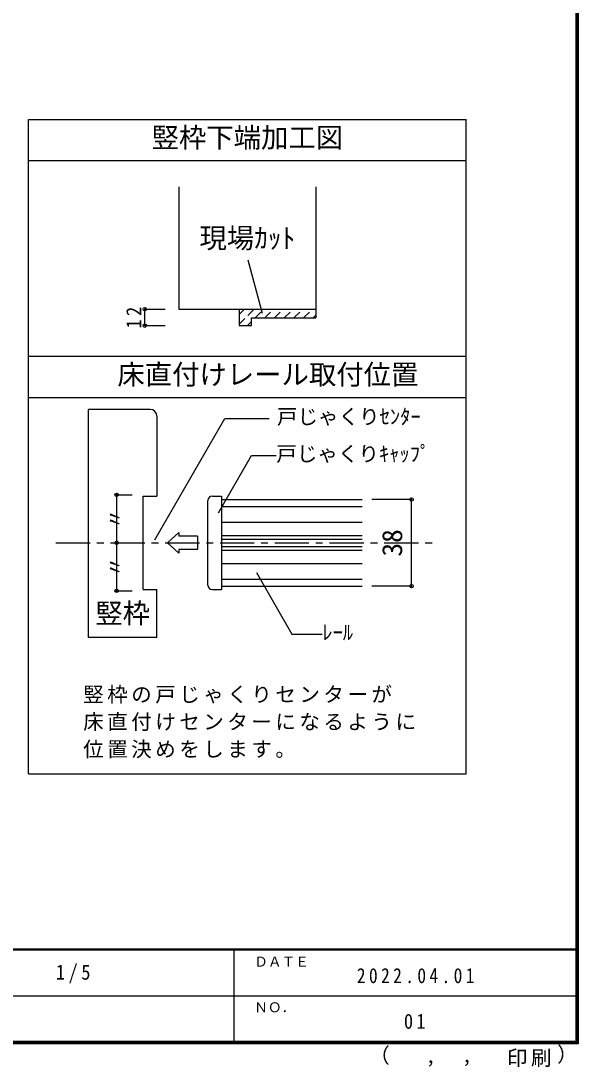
# Model space of a CAD drawing. Units: millimetres at full size, sheet at 1:5, with parts at other scales. Extents: x -973 to 977, y -718 to 696.
# Drawn here: x 569 to 977, y -718 to 46 of the extents above; entities that cross this region are included whole.
import ezdxf
from ezdxf.enums import TextEntityAlignment as Align

# ---------------------------------------------------------------- set-up
doc = ezdxf.new("R2010")
doc.units = ezdxf.units.MM
doc.header["$LTSCALE"] = 5
doc.header["$PDMODE"] = 32
doc.header["$PDSIZE"] = 2.5
doc.linetypes.add('CHAIN1', pattern=[8, 5, -1, 1, -1])
doc.linetypes.add('DASHED1', pattern=[1.8, 1.2, -0.6])
for name, color, linetype in [('0-4_枠', 3, 'Continuous'), ('0-A_文字', 3, 'Continuous'), ('0-B_寸法', 7, 'Continuous'), ('0-C_ハッチ', 4, 'DASHED1'), ('2-1_通り芯', 4, 'CHAIN1'), ('2-4_枠', 3, 'Continuous'), ('2-7_金物', 4, 'Continuous'), ('2-A_寸法', 7, 'Continuous'), ('2-B_ﾊｯﾁ', 4, 'Continuous'), ('F-1_枠', 6, 'Continuous'), ('F-A_文字', 7, 'Continuous')]:
    doc.layers.add(name, color=color, linetype=linetype)
doc.styles.add('ＭＳ ゴシック', font='')
doc.styles.get('ＭＳ ゴシック').set_extended_font_data('MS Gothic')

msp = doc.modelspace()

# ---------------------------------------------------------------- linework, layer by layer
at = {"layer": '0-4_枠'}
for p, q in [((784.986, -74.694), (784.986, -170.491)), ((728.986, -164.191), (728.986, -176.191)), ((737.986, -176.191), (737.986, -170.491)), ((737.986, -170.491), (784.986, -170.491)), ((728.986, -176.191), (737.986, -176.191))]:
    msp.add_line(p, q, dxfattribs=at)
msp.add_lwpolyline([(684.986, -74.694), (684.986, -164.191), (784.986, -164.191)], dxfattribs=at)
at = {"layer": '0-A_文字'}
for p, q in [((574.986, -25.5), (894.986, -25.5)), ((574.986, -503.5), (574.986, -25.5)), ((894.986, -503.5), (894.986, -25.5)), ((574.986, -55.5), (894.986, -55.5)), ((574.986, -198.604), (894.986, -198.604)), ((574.986, -228.604), (894.986, -228.604)), ((574.986, -503.5), (894.986, -503.5))]:
    msp.add_line(p, q, dxfattribs=at)
at = {"layer": '0-A_文字', "color": 7}
msp.add_line((735.235, -128.107), (745.686, -167.111), dxfattribs=at)
at = {"layer": '0-B_寸法', "color": 4}
for p, q in [((659.986, -176.191), (659.986, -164.191)), ((659.986, -164.191), (674.986, -164.191)), ((659.986, -176.191), (674.986, -176.191))]:
    msp.add_line(p, q, dxfattribs=at)
at = {"layer": '0-B_寸法'}
for p in [(659.986, -164.191), (659.986, -176.191)]:
    msp.add_point(p, dxfattribs=at)
at = {"layer": '0-C_ハッチ'}
for p, q in [((728.986, -168.036), (732.831, -164.191)), ((728.986, -175.107), (739.902, -164.191)), ((740.673, -170.491), (746.973, -164.191)), ((747.744, -170.491), (754.044, -164.191)), ((754.815, -170.491), (761.115, -164.191)), ((761.886, -170.491), (768.186, -164.191)), ((768.957, -170.491), (775.257, -164.191)), ((776.028, -170.491), (782.328, -164.191)), ((734.973, -176.191), (737.986, -173.178)), ((783.1, -170.491), (784.986, -168.605))]:
    msp.add_line(p, q, dxfattribs=at)
at = {"layer": '2-1_通り芯'}
msp.add_line((594.986, -334.862), (874.986, -334.862), dxfattribs=at)
at = {"layer": '2-4_枠'}
for p, q in [((663.886, -237.362), (618.886, -237.362)), ((668.886, -242.362), (668.886, -300.695)), ((658.886, -369.028), (668.886, -369.028)), ((668.886, -404.028), (668.886, -369.028))]:
    msp.add_line(p, q, dxfattribs=at)
for points in [[(668.886, -404.028), (618.886, -404.028), (618.886, -237.362)], [(658.886, -369.028), (658.886, -300.695), (668.886, -300.695)]]:
    msp.add_lwpolyline(points, dxfattribs=at)
msp.add_arc((663.886, -242.362), 5, 0, 90, dxfattribs=at)
at = {"layer": '2-7_金物'}
for p, q in [((706.087, -365.695), (706.087, -304.028)), ((709.42, -300.695), (716.087, -300.695)), ((716.087, -300.695), (716.087, -369.028)), ((716.087, -308.414), (818.852, -308.414)), ((716.087, -319.862), (818.852, -319.862)), ((676.572, -334.862), (684.855, -327.269)), ((684.855, -327.269), (684.855, -330.03)), ((676.572, -334.862), (684.855, -342.454)), ((698.429, -330.03), (684.855, -330.03)), ((698.429, -330.03), (698.429, -339.693)), ((716.087, -329.481), (818.852, -329.481)), ((684.855, -339.693), (684.855, -342.454)), ((698.429, -339.693), (684.855, -339.693)), ((716.087, -340.243), (818.852, -340.243)), ((716.087, -349.862), (818.852, -349.862)), ((716.087, -361.309), (818.852, -361.309)), ((709.42, -369.028), (716.087, -369.028))]:
    msp.add_line(p, q, dxfattribs=at)
at = {"layer": '2-7_金物', "color": 7}
for p, q in [((716.087, -303.195), (818.852, -303.195)), ((716.087, -303.195), (716.087, -366.528)), ((716.087, -332.195), (818.852, -332.195)), ((716.087, -337.528), (818.852, -337.528)), ((716.087, -366.528), (818.852, -366.528))]:
    msp.add_line(p, q, dxfattribs=at)
at = {"layer": '2-7_金物'}
for centre, start, end in [((709.42, -304.028), 90, 180), ((709.42, -365.695), 180, 270)]:
    msp.add_arc(centre, 3.333, start, end, dxfattribs=at)
at = {"layer": '2-A_寸法'}
for p, q in [((667.287, -332.727), (718.536, -243.961)), ((718.536, -243.961), (750.882, -243.961)), ((713.904, -312.839), (737.99, -271.121)), ((737.99, -271.121), (756.122, -271.121)), ((741.582, -356.633), (767.49, -401.506)), ((767.49, -401.506), (789.724, -401.506))]:
    msp.add_line(p, q, dxfattribs=at)
msp.add_point((639.443, -334.862), dxfattribs=at)
at = {"layer": '2-B_ﾊｯﾁ'}
for p, q in [((639.443, -299.862), (639.443, -369.862)), ((639.443, -299.862), (650.831, -299.862)), ((854.986, -303.195), (825.922, -303.195)), ((854.986, -366.528), (854.986, -303.195)), ((854.986, -366.528), (825.922, -366.528)), ((639.443, -369.862), (650.831, -369.862))]:
    msp.add_line(p, q, dxfattribs=at)
at = {"layer": '2-B_ﾊｯﾁ', "color": 7}
for p in [(639.443, -299.862), (854.986, -303.195), (854.986, -366.528), (639.443, -369.862)]:
    msp.add_point(p, dxfattribs=at)
at = {"layer": 'F-1_枠'}
for p, q in [((974.986, 695.833), (974.986, -700.833)), ((975.82, 695.833), (975.82, -700.833)), ((976.653, 695.833), (976.653, -700.833)), ((976.653, -631.667), (-973.347, -631.667)), ((976.653, -632.5), (-973.347, -632.5)), ((724.986, -632.5), (724.986, -699.167)), ((1.653, -665.833), (974.986, -665.834)), ((976.653, -699.167), (-973.347, -699.167)), ((976.653, -700), (-973.347, -700)), ((976.653, -700.833), (-973.347, -700.833))]:
    msp.add_line(p, q, dxfattribs=at)

# ---------------------------------------------------------------- texts
at = {"layer": '0-A_文字', "color": 7, "style": 'ＭＳ ゴシック'}
for s, p in [('竪枠下端加工図', (664.986, -50.5)), ('現場ｶｯﾄ', (699.986, -123.934)), ('床直付けレール取付位置', (639.986, -223.604))]:
    msp.add_text(s, height=14.66, dxfattribs=at).set_placement(p, align=Align.BOTTOM_LEFT)
at = {"layer": '0-B_寸法', "insert": (657.486, -178.316), "char_height": 11, "attachment_point": 7, "rotation": 90, "style": 'ＭＳ ゴシック'}
msp.add_mtext('\\T1.36;\\W0.9;12', dxfattribs=at)
at = {"layer": '2-A_寸法', "style": 'ＭＳ ゴシック'}
for s, height, p in [('戸じゃくりｾﾝﾀｰ', 11, (756.583, -251.461)), ('戸じゃくりｷｬｯﾌﾟ', 11, (756.122, -278.621)), ('竪枠', 14.66, (623.886, -397.994)), ('ﾚｰﾙ', 11, (789.724, -409.006))]:
    msp.add_text(s, height=height, dxfattribs=at).set_placement(p, align=Align.BOTTOM_LEFT)
for p in [(646.943, -324.862), (646.943, -359.862)]:
    msp.add_text('〃', height=11, rotation=90, dxfattribs=at).set_placement(p, align=Align.BOTTOM_LEFT)
at = {"layer": '2-A_寸法', "char_height": 11, "attachment_point": 7, "style": 'ＭＳ ゴシック'}
for s, insert in [('\\T1.17;竪枠の戸じゃくりセンターが', (614.986, -452.308)), ('\\T1.17;床直付けセンターになるように', (614.986, -472.308)), ('\\T1.17;位置決めをします。', (614.986, -492.308))]:
    msp.add_mtext(s, dxfattribs=dict(at, insert=insert))
at = {"layer": '2-B_ﾊｯﾁ', "color": 7, "style": 'ＭＳ ゴシック'}
msp.add_text('38', height=14.66, rotation=90, dxfattribs=at).set_placement((852.486, -344.862), align=Align.BOTTOM_LEFT)
at = {"layer": 'F-A_文字', "style": 'ＭＳ ゴシック'}
for s, height, p in [('ＤＡＴＥ', 7.331, (739.986, -646.667)), ('ＮＯ．', 7.331, (739.986, -680.001)), ('（', 11, (823.992, -718.052)), ('）', 11, (961.387, -717.355)), (',', 11, (865.199, -718.052)), (',', 11, (891.686, -717.588))]:
    msp.add_text(s, height=height, dxfattribs=at).set_placement(p, align=Align.BOTTOM_LEFT)
at = {"layer": 'F-A_文字', "char_height": 11, "attachment_point": 7, "style": 'ＭＳ ゴシック'}
for s, insert in [('\\T1.38;\\W0.9;1/5', (594.986, -656.667)), ('\\T1.39;\\W0.85;2022.04.01', (814.986, -656.667)), ('\\T1.36;\\W0.9;01', (849.361, -690.001)), ('\\T1.17;印刷', (924.678, -717.82))]:
    msp.add_mtext(s, dxfattribs=dict(at, insert=insert))

doc.saveas('drawing.dxf')
